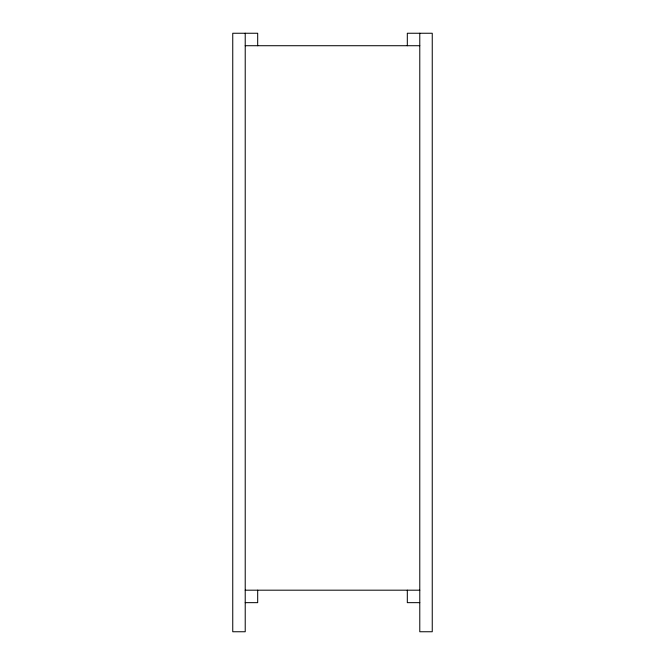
<?xml version="1.0" encoding="UTF-8"?>
<svg xmlns="http://www.w3.org/2000/svg" width="665" height="665" viewBox="0 0 665 665"><rect width="100%" height="100%" fill="white"/><g stroke="black" fill="none" stroke-linecap="round" stroke-linejoin="round"><path stroke-width="1" d="M245.219 45.719L419.781 45.719M245.219 590.188L419.781 590.188M245.219 602.656L257.688 602.656L257.688 590.188M419.781 602.656L407.312 602.656L407.312 590.188M419.781 33.25L419.781 631.75L432.25 631.75L432.25 33.25L407.312 33.25L407.312 45.719M257.688 45.719L257.688 33.25L232.75 33.25L232.75 631.75L245.219 631.75L245.219 33.25"/></g></svg>
